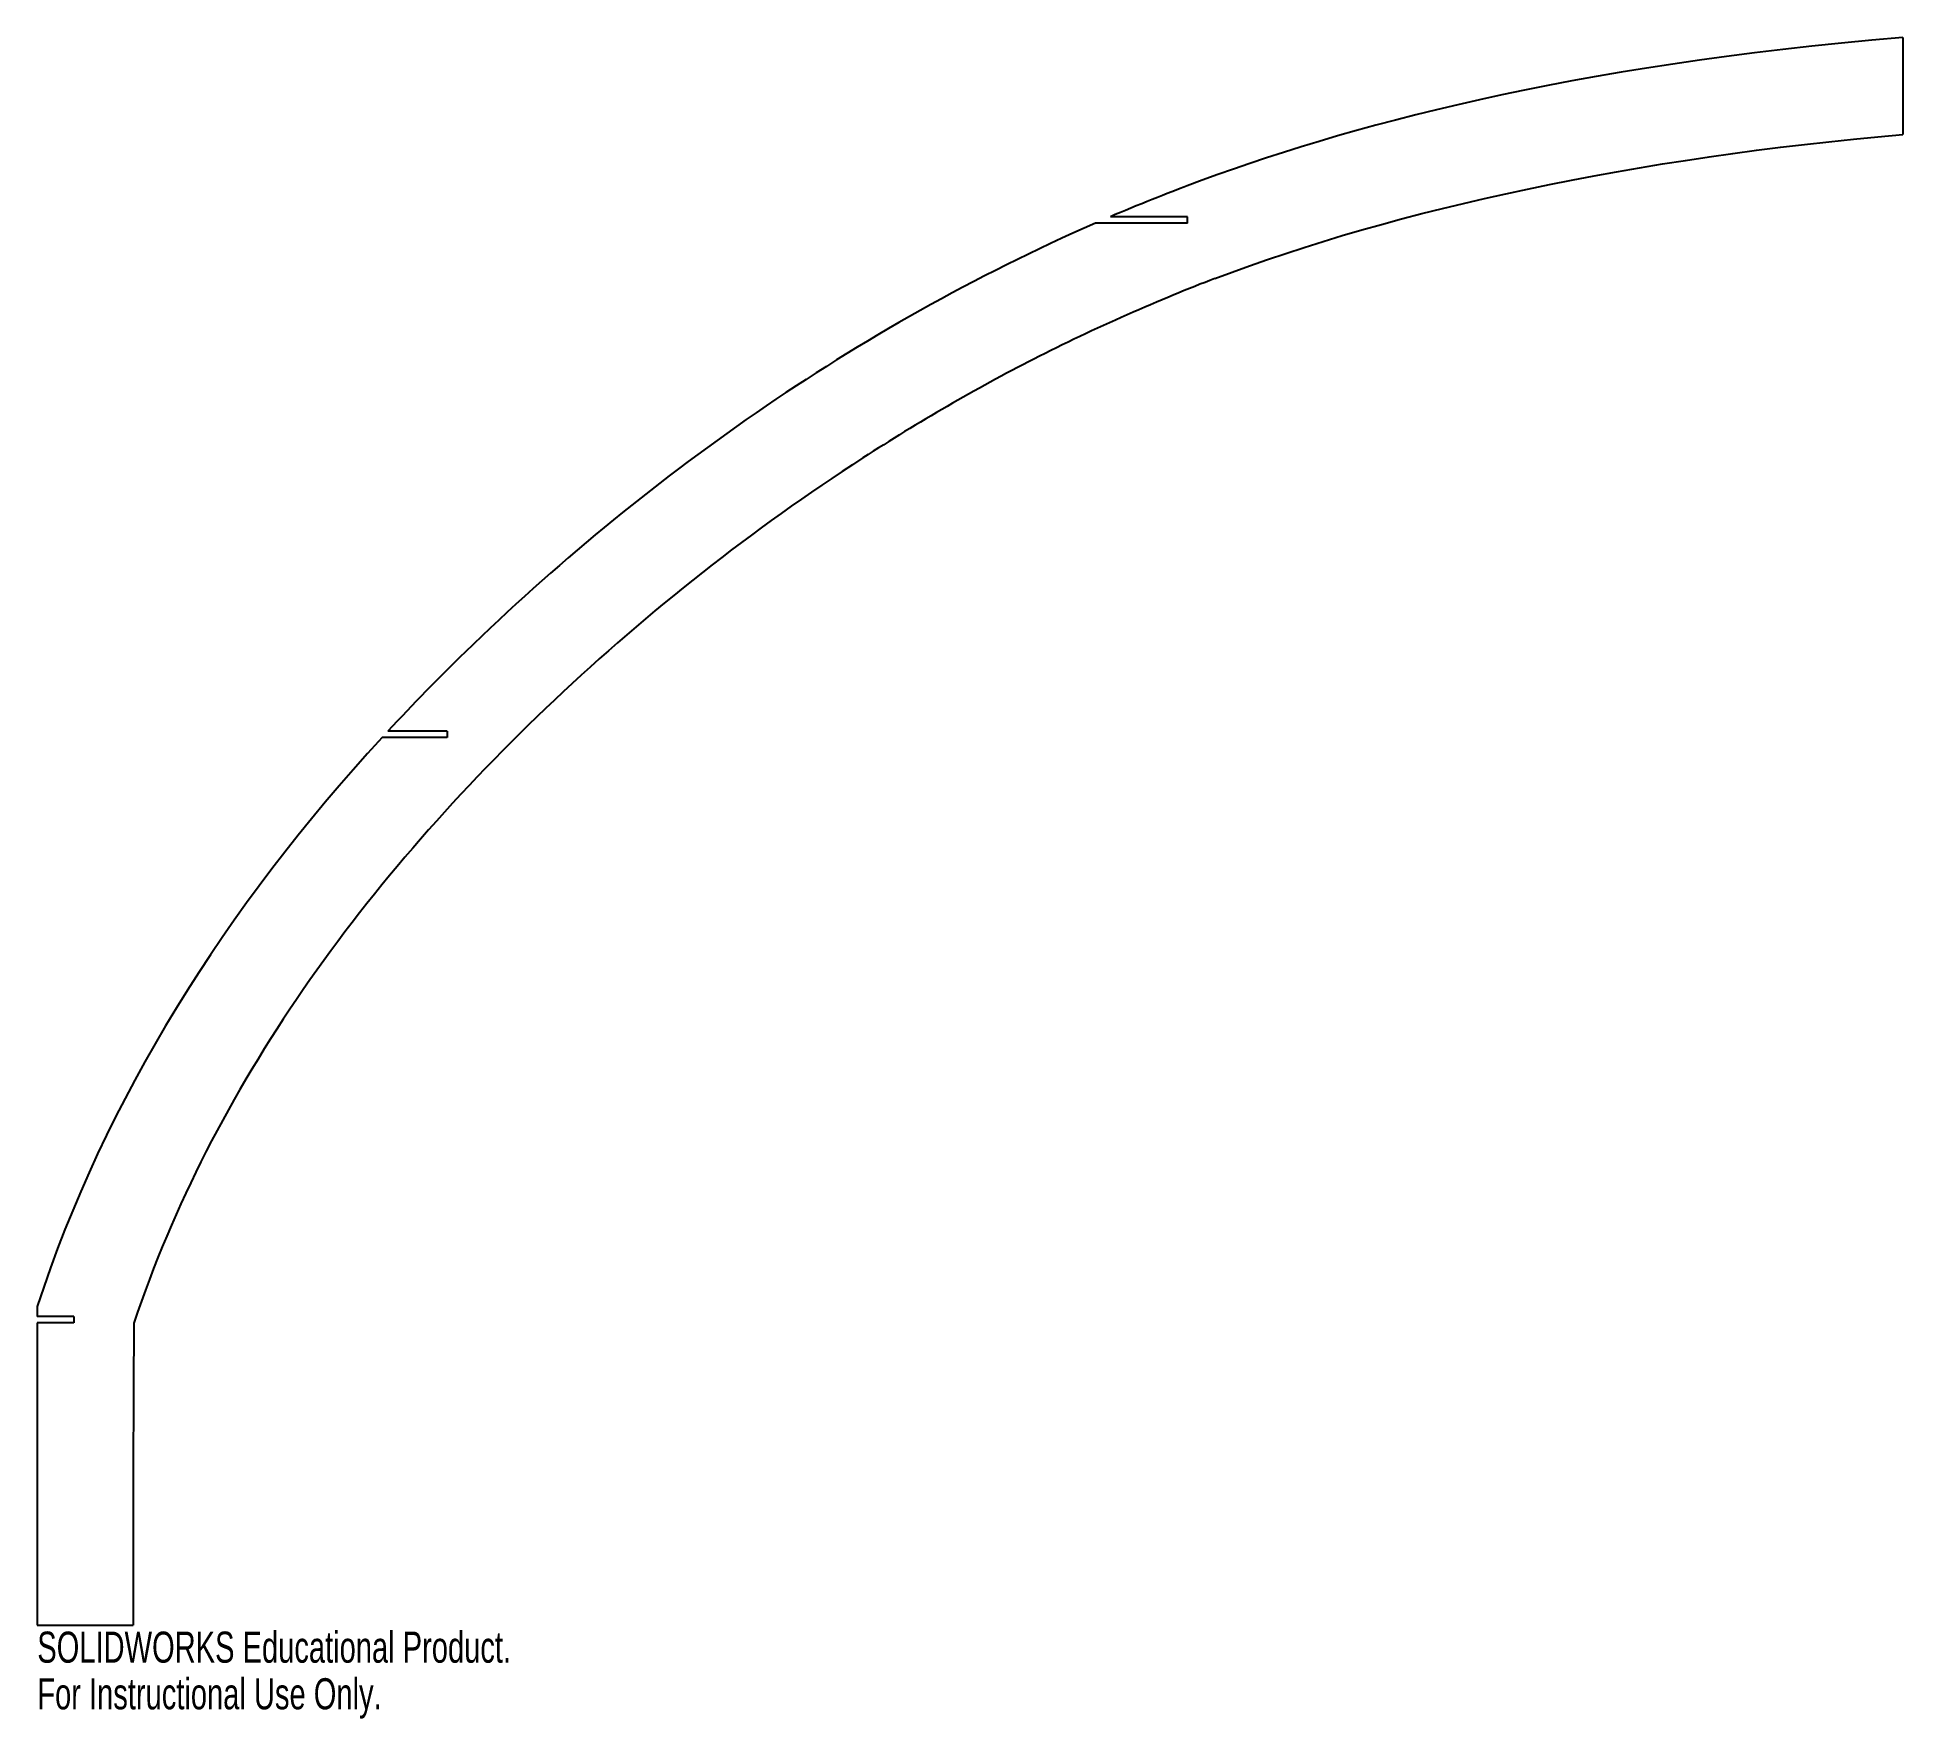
# Model space of a CAD drawing. Header units: millimetres. Extents: x -383 to -93, y -10 to 252.
import ezdxf

# ---------------------------------------------------------------- set-up
doc = ezdxf.new("R2010")
doc.units = ezdxf.units.MM
doc.styles.add('SLDTEXTSTYLE0', font='TXT', dxfattribs={"width": 0.7})

msp = doc.modelspace()

# ---------------------------------------------------------------- linework, layer by layer
at = {"color": 7, "linetype": 'Continuous', "lineweight": 25}
for p, q in [((-92.61, 251.9), (-92.61, 236.78)), ((-203.83, 224), (-215.84, 224)), ((-203.83, 223), (-203.83, 224)), ((-203.83, 223), (-218.16, 223)), ((-318.99, 143), (-329.12, 143)), ((-318.99, 144), (-328.2, 144)), ((-318.99, 144), (-318.99, 143)), ((-382.73, 54.52), (-382.73, 53)), ((-377.07, 53), (-382.73, 53)), ((-377.07, 53), (-377.07, 52)), ((-377.07, 52), (-382.73, 52)), ((-382.73, 52), (-382.73, 5)), ((-382.73, 5), (-367.82, 5))]:
    msp.add_line(p, q, dxfattribs=at)
for points in [[(-92.61, 251.9), (-144.4, 247.5), (-179.22, 238.12), (-203.9, 228.8)], [(-199.59, 214.39), (-171.36, 225.18), (-133.78, 233.27), (-92.61, 236.78)], [(-203.9, 228.8), (-206.45, 227.84), (-211.83, 225.71), (-215.84, 224)], [(-218.16, 223), (-255.67, 206.59), (-288.7, 183.03), (-316.19, 156.3)], [(-199.59, 214.39), (-199.59, 214.39), (-199.59, 214.39), (-199.6, 214.39)], [(-316.19, 156.3), (-320.32, 152.28), (-324.32, 148.19), (-328.2, 144)], [(-302.31, 148.84), (-331.49, 121.28), (-355.52, 88.64), (-367.71, 51.92)], [(-329.12, 143), (-353.32, 116.63), (-372.29, 86.82), (-382.73, 54.52)], [(-367.71, 51.92), (-367.83, 36.28), (-367.82, 20.64), (-367.82, 5)]]:
    msp.add_open_spline(points, degree=3, dxfattribs=at)
msp.add_open_spline([(-199.6, 214.39), (-207.53, 211.36), (-218.61, 206.54), (-236.86, 197.21), (-245.73, 192.05), (-271.55, 175.37), (-287.64, 162.69), (-302.31, 148.84)], degree=3, knots=[0, 0, 0, 0, 0.25, 0.25, 0.5, 0.5, 1, 1, 1, 1], dxfattribs=at)

# ---------------------------------------------------------------- texts
at = {"color": 7, "linetype": 'Continuous', "char_height": 4.8336, "attachment_point": 1, "style": 'SLDTEXTSTYLE0'}
for s, insert in [('SOLIDWORKS Educational Product.', (-382.73, 3.98)), ('For Instructional Use Only.', (-382.73, -3.27))]:
    msp.add_mtext(s, dxfattribs=dict(at, insert=insert))

doc.saveas('drawing.dxf')
